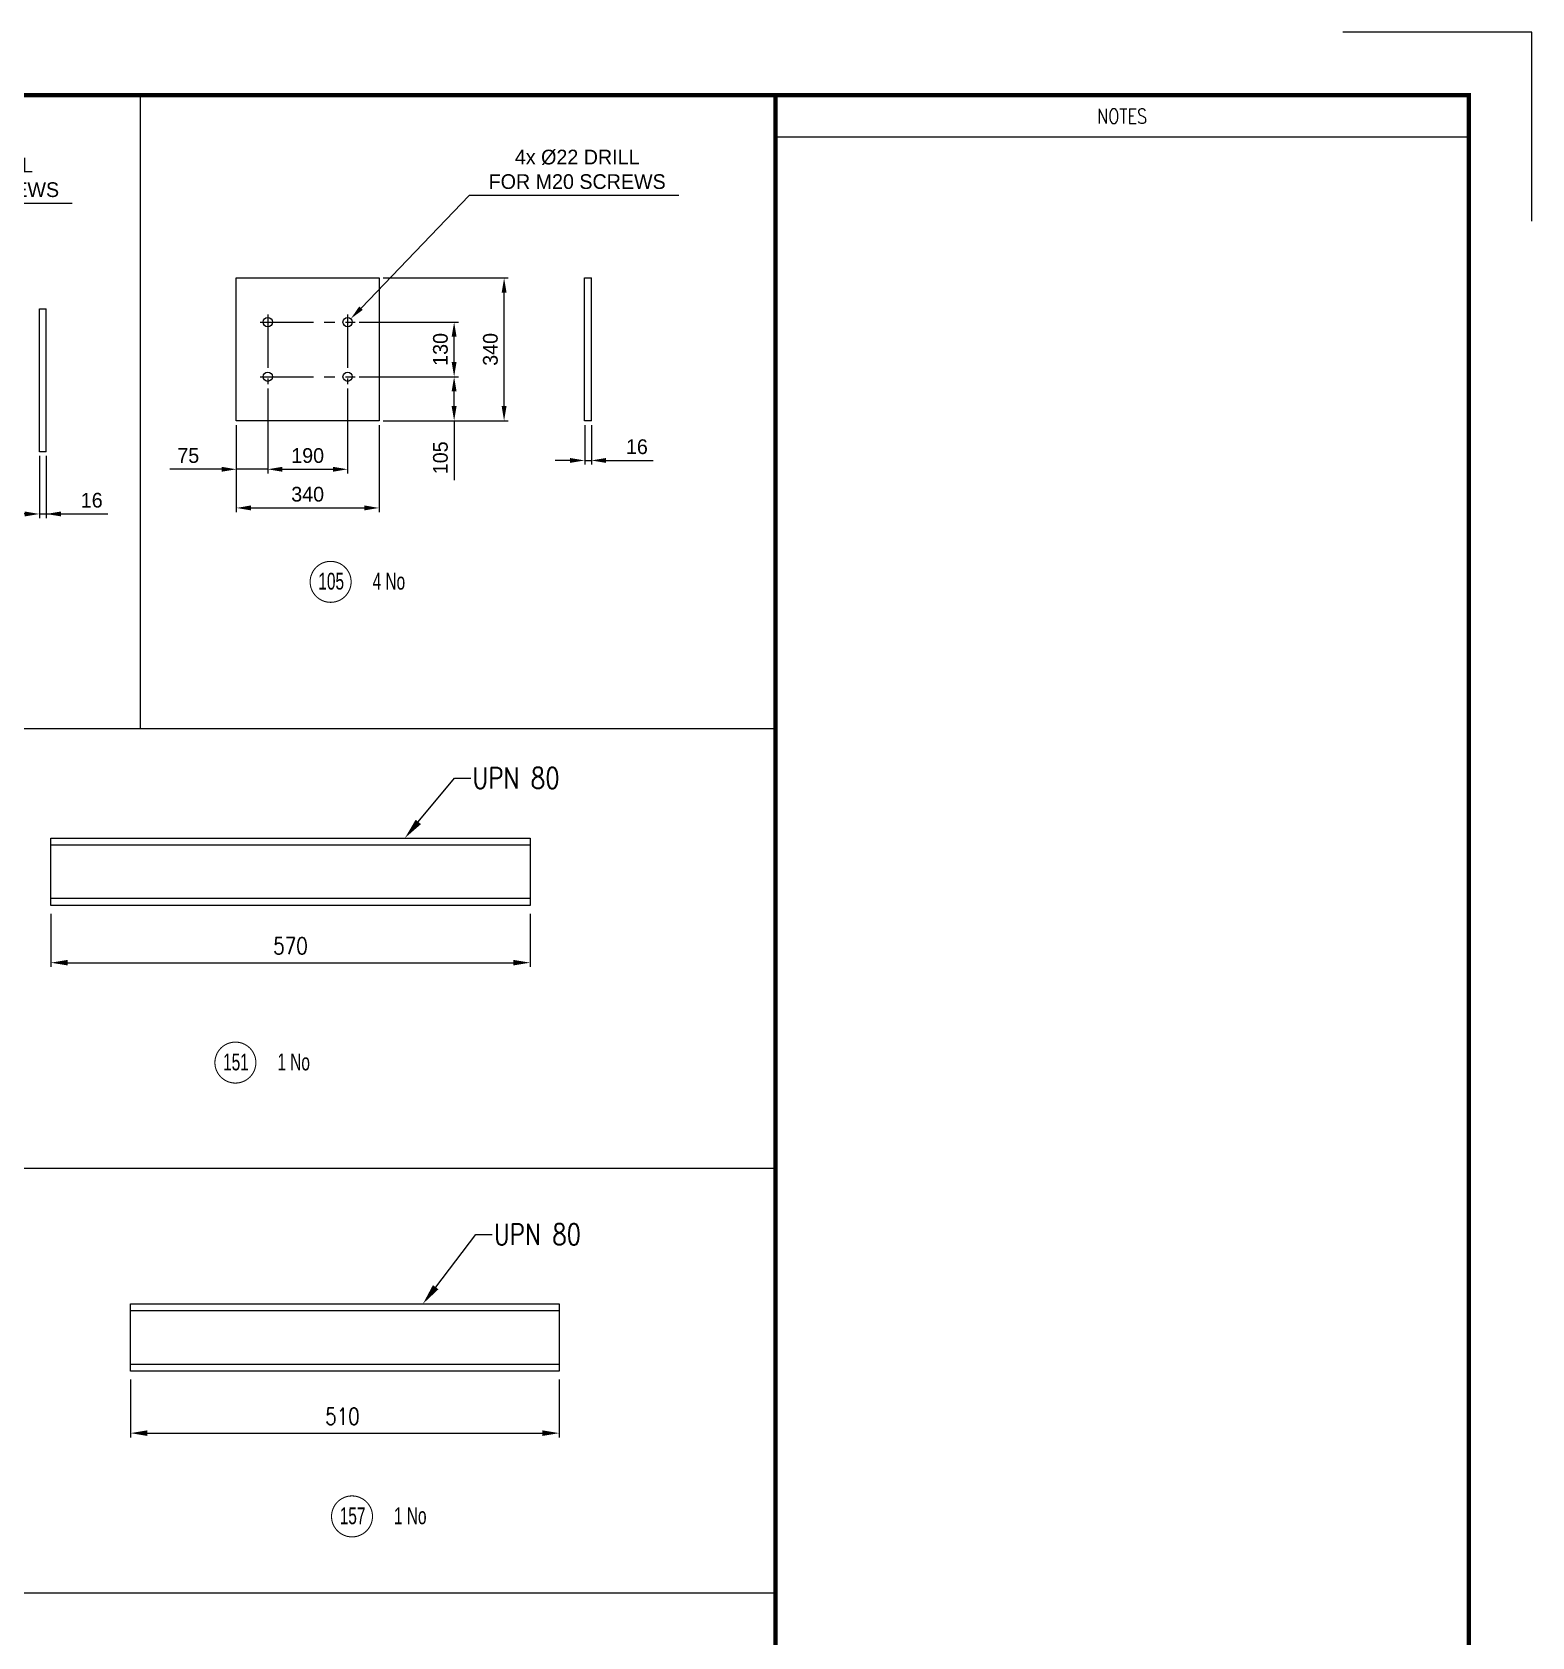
# Model space of a CAD drawing. Header units: millimetres. Extents: x 0 to 16187, y -20471 to 6290.
# Drawn here: x 13634.7 to 13991.6, y 1936.2 to 2318 of the extents above; entities that cross this region are included whole.
import ezdxf
from ezdxf import colors
from ezdxf.entities.mleader import LeaderData, LeaderLine
from ezdxf.enums import TextEntityAlignment as Align
from ezdxf.math import Vec2, Vec3

# ---------------------------------------------------------------- set-up
doc = ezdxf.new("R2010")
doc.units = ezdxf.units.MM
doc.header["$PDSIZE"] = -1
doc.linetypes.add('CENTERX2', pattern=[20.32, 12.7, -2.54, 2.54, -2.54])
doc.layers.add('BORDER1', color=3, linetype='Continuous')
doc.layers.add('BORDER2', color=7, linetype='Continuous')
doc.styles.add('ROMANC', font='ROMANC', dxfattribs={"height": 5})
doc.styles.add('ROMANS', font='ROMANS.shx', dxfattribs={"width": 0.8})
doc.styles.add('ROMANT', font='ROMANT', dxfattribs={"height": 4})
doc.styles.add('SLDTEXTSTYLE2', font='TXT', dxfattribs={"width": 0.686449})
doc.dimstyles.new('AM_ISO', dxfattribs={"dimtxt": 3.5, "dimasz": 3.5, "dimexe": 1, "dimexo": 1, "dimgap": 1.5, "dimtad": 1, "dimdsep": 46, "dimtxsty": 'Standard', "dimcen": 0, "dimclrd": 1, "dimclre": 1, "dimclrt": 1, "dimadec": 0, "dimazin": 2, "dimtp": 0.1, "dimtm": 0.1, "dimtfac": 0.71, "dimtdec": 3, "dimtmove": 0, "dimatfit": 3, "dimfxl": 1, "dimlwd": -1, "dimlwe": -1, "dimarcsym": 1})
doc.dimstyles.new('AM_ISO$3', dxfattribs={"dimtxt": 3.5, "dimasz": 3.5, "dimexe": 1, "dimexo": 1, "dimgap": 1.5, "dimtad": 1, "dimtoh": 1, "dimdsep": 46, "dimtxsty": 'Standard', "dimcen": 0, "dimclrd": 1, "dimclre": 1, "dimclrt": 1, "dimadec": 0, "dimazin": 2, "dimtp": 0.1, "dimtm": 0.1, "dimtfac": 0.71, "dimtdec": 3, "dimtofl": 0, "dimtmove": 0, "dimatfit": 0, "dimfxl": 1, "dimlwd": -1, "dimlwe": -1, "dimarcsym": 1})
doc.dimstyles.new('ISO-25', dxfattribs={"dimtxt": 2.5, "dimasz": 2.5, "dimexe": 1.25, "dimexo": 0.625, "dimtad": 1, "dimtxsty": 'Standard', "dimcen": 2.5, "dimadec": 0, "dimazin": 0, "dimtfac": 1, "dimtmove": 0, "dimatfit": 3, "dimfxl": 1, "dimarcsym": 0})

# ---------------------------------------------------------------- blocks, each defined once
blk = doc.blocks.new('*D1189')
at = {"color": 1, "linetype": 'ByBlock'}
for p, q in [((13712.61, 2248.99), (13736.17, 2248.99)), ((13735.17, 2239.49), (13735.17, 2245.49)), ((13712.61, 2235.99), (13736.17, 2235.99))]:
    blk.add_line(p, q, dxfattribs=at)
at = {"color": 1}
for points in [[(13735.75, 2245.49), (13734.58, 2245.49), (13735.17, 2248.99)], [(13734.58, 2239.49), (13735.75, 2239.49), (13735.17, 2235.99)]]:
    blk.add_solid(points, dxfattribs=at)
at = {"layer": 'Defpoints', "color": 0}
for p in [(13711.61, 2248.99), (13735.17, 2248.99), (13711.61, 2235.99)]:
    blk.add_point(p, dxfattribs=at)
at = {"color": 1, "insert": (13731.92, 2242.49), "char_height": 3.5, "attachment_point": 5, "rotation": 90}
blk.add_mtext('130', dxfattribs=at)
blk = doc.blocks.new('*D1190')
at = {"color": 1, "linetype": 'ByBlock'}
for p, q in [((13690.82, 2233.2), (13690.82, 2212.97)), ((13709.82, 2233.2), (13709.82, 2212.97)), ((13694.32, 2213.97), (13706.32, 2213.97))]:
    blk.add_line(p, q, dxfattribs=at)
at = {"color": 1}
for points in [[(13694.32, 2214.56), (13694.32, 2213.39), (13690.82, 2213.97)], [(13706.32, 2213.39), (13706.32, 2214.56), (13709.82, 2213.97)]]:
    blk.add_solid(points, dxfattribs=at)
at = {"layer": 'Defpoints', "color": 0}
for p in [(13690.82, 2234.2), (13709.82, 2234.2), (13709.82, 2213.97)]:
    blk.add_point(p, dxfattribs=at)
at = {"color": 1, "insert": (13700.32, 2217.22), "char_height": 3.5, "attachment_point": 5}
blk.add_mtext('190', dxfattribs=at)
blk = doc.blocks.new('*D1191')
at = {"color": 1, "linetype": 'ByBlock'}
for p, q in [((13718.32, 2259.49), (13748.06, 2259.49)), ((13747.06, 2228.99), (13747.06, 2255.99)), ((13718.32, 2225.49), (13748.06, 2225.49))]:
    blk.add_line(p, q, dxfattribs=at)
at = {"color": 1}
for points in [[(13747.64, 2255.99), (13746.48, 2255.99), (13747.06, 2259.49)], [(13746.48, 2228.99), (13747.64, 2228.99), (13747.06, 2225.49)]]:
    blk.add_solid(points, dxfattribs=at)
at = {"layer": 'Defpoints', "color": 0}
for p in [(13717.32, 2259.49), (13747.06, 2259.49), (13717.32, 2225.49)]:
    blk.add_point(p, dxfattribs=at)
at = {"color": 1, "insert": (13743.81, 2242.49), "char_height": 3.5, "attachment_point": 5, "rotation": 90}
blk.add_mtext('340', dxfattribs=at)
blk = doc.blocks.new('*D1192')
at = {"color": 1, "linetype": 'ByBlock'}
for p, q in [((13683.32, 2224.49), (13683.32, 2203.77)), ((13717.32, 2224.49), (13717.32, 2203.77)), ((13686.82, 2204.77), (13713.82, 2204.77))]:
    blk.add_line(p, q, dxfattribs=at)
at = {"color": 1}
for points in [[(13686.82, 2205.36), (13686.82, 2204.19), (13683.32, 2204.77)], [(13713.82, 2204.19), (13713.82, 2205.36), (13717.32, 2204.77)]]:
    blk.add_solid(points, dxfattribs=at)
at = {"layer": 'Defpoints', "color": 0}
for p in [(13683.32, 2225.49), (13717.32, 2225.49), (13717.32, 2204.77)]:
    blk.add_point(p, dxfattribs=at)
at = {"color": 1, "insert": (13700.32, 2208.02), "char_height": 3.5, "attachment_point": 5}
blk.add_mtext('340', dxfattribs=at)
blk = doc.blocks.new('*D1193')
at = {"color": 1, "linetype": 'ByBlock'}
for p, q in [((13712.61, 2235.99), (13736.17, 2235.99)), ((13735.17, 2228.99), (13735.17, 2232.49)), ((13718.32, 2225.49), (13736.17, 2225.49)), ((13735.17, 2225.49), (13735.17, 2211.41))]:
    blk.add_line(p, q, dxfattribs=at)
at = {"color": 1}
for points in [[(13735.75, 2232.49), (13734.58, 2232.49), (13735.17, 2235.99)], [(13734.58, 2228.99), (13735.75, 2228.99), (13735.17, 2225.49)]]:
    blk.add_solid(points, dxfattribs=at)
at = {"layer": 'Defpoints', "color": 0}
for p in [(13711.61, 2235.99), (13735.17, 2235.99), (13717.32, 2225.49)]:
    blk.add_point(p, dxfattribs=at)
at = {"color": 1, "insert": (13731.92, 2216.7), "char_height": 3.5, "attachment_point": 5, "rotation": 90}
blk.add_mtext('105', dxfattribs=at)
blk = doc.blocks.new('*D1194')
at = {"color": 1, "linetype": 'ByBlock'}
for p, q in [((13690.82, 2233.2), (13690.82, 2212.97)), ((13683.32, 2224.49), (13683.32, 2212.97)), ((13679.82, 2213.97), (13667.49, 2213.97)), ((13690.82, 2213.97), (13683.32, 2213.97)), ((13694.32, 2213.97), (13697.82, 2213.97))]:
    blk.add_line(p, q, dxfattribs=at)
at = {"color": 1}
for points in [[(13679.82, 2213.39), (13679.82, 2214.56), (13683.32, 2213.97)], [(13694.32, 2214.56), (13694.32, 2213.39), (13690.82, 2213.97)]]:
    blk.add_solid(points, dxfattribs=at)
at = {"layer": 'Defpoints', "color": 0}
for p in [(13690.82, 2234.2), (13683.32, 2225.49), (13683.32, 2213.97)]:
    blk.add_point(p, dxfattribs=at)
at = {"color": 1, "insert": (13671.91, 2217.22), "char_height": 3.5, "attachment_point": 5}
blk.add_mtext('75', dxfattribs=at)
blk = doc.blocks.new('*D1195')
at = {"color": 1, "linetype": 'ByBlock'}
for p, q in [((13738.74, 2279.14), (13713.01, 2252.31)), ((13788.66, 2279.14), (13738.74, 2279.14))]:
    blk.add_line(p, q, dxfattribs=at)
at = {"color": 1}
blk.add_solid([(13712.59, 2252.71), (13713.43, 2251.91), (13710.58, 2249.78)], dxfattribs=at)
at = {"layer": 'Defpoints', "color": 0}
for p in [(13710.58, 2249.78), (13709.06, 2248.2)]:
    blk.add_point(p, dxfattribs=at)
at = {"color": 1, "insert": (13764.45, 2285.31), "char_height": 3.5, "attachment_point": 5}
blk.add_mtext('4x %%c22 DRILL\\PFOR M20 SCREWS', dxfattribs=at)
blk = doc.blocks.new('*D1197')
at = {"color": 1, "linetype": 'ByBlock'}
for p, q in [((13766.23, 2224.49), (13766.23, 2215.07)), ((13767.83, 2224.49), (13767.83, 2215.07)), ((13762.73, 2216.07), (13759.23, 2216.07)), ((13766.23, 2216.07), (13767.83, 2216.07)), ((13771.33, 2216.07), (13782.5, 2216.07))]:
    blk.add_line(p, q, dxfattribs=at)
at = {"color": 1}
for points in [[(13762.73, 2215.49), (13762.73, 2216.66), (13766.23, 2216.07)], [(13771.33, 2216.66), (13771.33, 2215.49), (13767.83, 2216.07)]]:
    blk.add_solid(points, dxfattribs=at)
at = {"layer": 'Defpoints', "color": 0}
for p in [(13766.23, 2225.49), (13767.83, 2225.49), (13767.83, 2216.07)]:
    blk.add_point(p, dxfattribs=at)
at = {"color": 1, "insert": (13778.66, 2219.32), "char_height": 3.5, "attachment_point": 5}
blk.add_mtext('16', dxfattribs=at)
blk = doc.blocks.new('*D1208')
at = {"color": 1, "linetype": 'ByBlock'}
for p, q in [((13594.4, 2277.22), (13581.97, 2249.26)), ((13644.32, 2277.22), (13594.4, 2277.22))]:
    blk.add_line(p, q, dxfattribs=at)
at = {"color": 1}
blk.add_solid([(13581.44, 2249.5), (13582.5, 2249.02), (13580.55, 2246.06)], dxfattribs=at)
at = {"layer": 'Defpoints', "color": 0}
for p in [(13580.55, 2246.06), (13579.65, 2244.05)]:
    blk.add_point(p, dxfattribs=at)
at = {"color": 1, "insert": (13620.11, 2283.39), "char_height": 3.5, "attachment_point": 5}
blk.add_mtext('4x %%c22 DRILL\\PFOR M20 SCREWS', dxfattribs=at)
blk = doc.blocks.new('*D1254')
at = {"color": 0, "lineweight": -2}
for p, q in [((13658.16, 1997.41), (13658.16, 1983.65)), ((13760.16, 1997.41), (13760.16, 1983.65)), ((13662.16, 1984.65), (13756.16, 1984.65))]:
    blk.add_line(p, q, dxfattribs=at)
at = {"color": 0}
for points in [[(13662.16, 1985.32), (13662.16, 1983.99), (13658.16, 1984.65)], [(13756.16, 1983.99), (13756.16, 1985.32), (13760.16, 1984.65)]]:
    blk.add_solid(points, dxfattribs=at)
at = {"layer": 'Defpoints', "color": 0}
for p in [(13658.16, 1999.41), (13760.16, 1999.41), (13760.16, 1984.65)]:
    blk.add_point(p, dxfattribs=at)
at = {"color": 0, "insert": (13708.59, 1988.65), "char_height": 4, "attachment_point": 5, "style": 'ROMANS'}
blk.add_mtext('510', dxfattribs=at)
blk = doc.blocks.new('*D1316')
at = {"color": 1, "linetype": 'ByBlock'}
for p, q in [((13636.51, 2217.16), (13636.51, 2202.34)), ((13638.11, 2217.16), (13638.11, 2202.34)), ((13633.01, 2203.34), (13629.51, 2203.34)), ((13636.51, 2203.34), (13638.11, 2203.34)), ((13638.11, 2203.34), (13652.77, 2203.34)), ((13641.61, 2203.34), (13645.11, 2203.34))]:
    blk.add_line(p, q, dxfattribs=at)
at = {"color": 1}
for points in [[(13633.01, 2202.76), (13633.01, 2203.92), (13636.51, 2203.34)], [(13641.61, 2203.92), (13641.61, 2202.76), (13638.11, 2203.34)]]:
    blk.add_solid(points, dxfattribs=at)
at = {"layer": 'Defpoints', "color": 0}
for p in [(13636.51, 2218.16), (13638.11, 2218.16), (13638.11, 2203.34)]:
    blk.add_point(p, dxfattribs=at)
at = {"color": 1, "insert": (13648.94, 2206.59), "char_height": 3.5, "attachment_point": 5}
blk.add_mtext('16', dxfattribs=at)
blk = doc.blocks.new('*U609')
at = {"layer": 'BORDER1', "color": 154, "true_color": 0x1859a9, "const_width": 1}
blk.add_lwpolyline([(1.81, 811), (1144, 811), (1144, 0), (0, 0), (0, 811)], close=True, dxfattribs=at)
blk.add_lwpolyline([(979, 0), (979, 811)], dxfattribs=at)
at = {"layer": 'BORDER2'}
for points in [[(1159, 781), (1159, 826), (1114, 826)], [(1144, 801), (979, 801)]]:
    blk.add_lwpolyline(points, dxfattribs=at)
at = {"layer": 'BORDER2', "style": 'ROMANC', "width": 0.8}
blk.add_text('NOTES', height=3.5, dxfattribs=at).set_placement((1061.5, 806), align=Align.MIDDLE_CENTER)
at = {"layer": 'BORDER2', "flags": 8}
for tag, height, style, p in [('REV-A', 3.24, 'ROMANS', (986.93, 140.25)), ('RE-A', 8.06, 'ROMANT', (1084.63, 7.17))]:
    blk.add_attdef(tag, text='', height=height, dxfattribs=dict(at, style=style)).set_placement(p, align=Align.CENTER)
at = {"layer": 'BORDER2', "style": 'ROMANS', "width": 3.830216}
blk.add_attdef('DATE-A', text='', height=3.24, dxfattribs=at).set_placement((995.51, 140.25), (1008.51, 140.25), align=Align.FIT)
at = {"layer": 'BORDER2'}
for tag, height, style, p in [('DRN-A', 3.24, 'ROMANS', (1018.38, 140.25)), ('CHD-A', 3.24, 'ROMANS', (1032.35, 140.25)), ('APD-A', 3.24, 'ROMANS', (1046.64, 140.25)), ('CONS_CONT_VEND', 4.2, 'ROMANC', (1061.39, 72.83))]:
    blk.add_attdef(tag, text='', height=height, dxfattribs=dict(at, style=style)).set_placement(p, align=Align.CENTER)
at = {"layer": 'BORDER2', "style": 'ROMANS', "width": 0.8}
for tag, p, height in [('1:X', (997.23, 122.55), 3.5), ('LOC', (1042.74, 122.55), 3.5), ('PROJ_NO', (1118.64, 122.55), 3.5), ('CONS_DRG_NO', (1011, 63), 3)]:
    blk.add_attdef(tag, p, '', height=height, dxfattribs=at)
at = {"layer": 'BORDER2', "lineweight": 30, "width": 0.8, "flags": 104}
blk.add_attdef('COMMENTS-A', text='', height=2.2, dxfattribs=at).set_placement((1055.21, 142.07), align=Align.MIDDLE_LEFT)
at = {"layer": 'BORDER2', "style": 'ROMANS', "width": 0.8}
for tag, p in [('PROJECT_TITLE_1', (1061.07, 55.35)), ('PROJECT_TITLE_2', (1061.07, 49.3))]:
    blk.add_attdef(tag, text='', height=3.5, dxfattribs=at).set_placement(p, align=Align.MIDDLE)
at = {"layer": 'BORDER2', "style": 'ROMANT', "width": 0.8}
for tag, p in [('DRG_TITLE_1', (1061.07, 36.31)), ('DRG_TITLE_2', (1061.07, 28.31)), ('DRG_TITLE_3', (1061.07, 20.31))]:
    blk.add_attdef(tag, text='', height=5, dxfattribs=at).set_placement(p, align=Align.CENTER)
at = {"layer": 'BORDER2', "style": 'ROMANT'}
for tag, p in [('AR', (995, 7.17)), ('PA', (1011.74, 7.17)), ('DC', (1028.45, 7.17)), ('TS', (1120.84, 7.17))]:
    blk.add_attdef(tag, p, '', height=8.06, dxfattribs=at)
for tag, p in [('SRNO', (1074.7, 7.17)), ('SH', (1115.8, 7.18))]:
    blk.add_attdef(tag, text='', height=8.06, dxfattribs=at).set_placement(p, align=Align.RIGHT)
at = {"layer": 'BORDER2', "style": 'ROMANS', "flags": 2}
blk.add_attdef('TB_VERSION', text='', height=2, dxfattribs=at).set_placement((1, -1), align=Align.TOP_LEFT)
blk = doc.blocks.new('*D5087')
at = {"color": 0, "lineweight": -2}
for p, q in [((13639.23, 2108.23), (13639.23, 2095.58)), ((13753.23, 2108.23), (13753.23, 2095.58)), ((13643.23, 2096.58), (13749.23, 2096.58))]:
    blk.add_line(p, q, dxfattribs=at)
at = {"color": 0}
for points in [[(13643.23, 2097.25), (13643.23, 2095.92), (13639.23, 2096.58)], [(13749.23, 2095.92), (13749.23, 2097.25), (13753.23, 2096.58)]]:
    blk.add_solid(points, dxfattribs=at)
at = {"layer": 'Defpoints', "color": 0}
for p in [(13639.23, 2110.23), (13753.23, 2110.23), (13753.23, 2096.58)]:
    blk.add_point(p, dxfattribs=at)
at = {"color": 0, "insert": (13696.23, 2100.58), "char_height": 4, "attachment_point": 5, "style": 'ROMANS'}
blk.add_mtext('570', dxfattribs=at)

msp = doc.modelspace()

# ---------------------------------------------------------------- linework, layer by layer
for p, q in [((13660.46825, 2302.98256), (13660.46825, 2152.30927)), ((13493.11131, 2152.30927), (13811.62266, 2152.30927)), ((13639.23363, 2124.625), (13753.23363, 2124.625)), ((13753.23363, 2111.825), (13639.23363, 2111.825)), ((13493.11131, 2047.71496), (13811.62266, 2047.71496)), ((13658.15923, 2013.80622), (13760.15923, 2013.80622)), ((13760.15923, 2001.00622), (13658.15923, 2001.00622)), ((13493.11131, 1946.66623), (13811.62266, 1946.66623))]:
    msp.add_line(p, q)
at = {"color": 7, "linetype": 'Continuous', "lineweight": 25}
for p, q in [((13683.32282, 2259.48962), (13717.32282, 2259.48962)), ((13683.32282, 2225.48962), (13683.32282, 2259.48962)), ((13717.32282, 2259.48962), (13717.32282, 2225.48962)), ((13766.22837, 2259.48962), (13767.82837, 2259.48962)), ((13766.22837, 2225.48962), (13766.22837, 2259.48962)), ((13767.82837, 2225.48962), (13767.82837, 2259.48962)), ((13636.50505, 2252.1573), (13638.10505, 2252.1573)), ((13636.50505, 2218.1573), (13636.50505, 2252.1573)), ((13638.10505, 2218.1573), (13638.10505, 2252.1573)), ((13717.32282, 2225.48962), (13683.32282, 2225.48962)), ((13767.82837, 2225.48962), (13766.22837, 2225.48962)), ((13638.10505, 2218.1573), (13636.50505, 2218.1573))]:
    msp.add_line(p, q, dxfattribs=at)
at = {"color": 3, "linetype": 'CENTERX2', "lineweight": 25}
for p, q in [((13689.03378, 2248.98962), (13711.61187, 2248.98962)), ((13690.82282, 2250.77866), (13690.82282, 2234.20058)), ((13709.82282, 2250.77866), (13709.82282, 2234.20058)), ((13689.03378, 2235.98962), (13711.61187, 2235.98962))]:
    msp.add_line(p, q, dxfattribs=at)
at = {"color": 2, "const_width": 0.25}
msp.add_lwpolyline([(13710.65691, 2187.18808, 1), (13700.90691, 2187.18808, 1)], format="xyb", close=True, dxfattribs=at)
for points in [[(13639.23363, 2126.225), (13753.23363, 2126.225), (13753.23363, 2110.225), (13639.23363, 2110.225)], [(13658.15923, 2015.40622), (13760.15923, 2015.40622), (13760.15923, 1999.40622), (13658.15923, 1999.40622)]]:
    msp.add_lwpolyline(points, close=True)
at = {"color": 2}
for points in [[(13687.99802, 2072.81503, 0.25, 0.25, 1), (13678.24802, 2072.81503, 0.25, 0.25, 1)], [(13715.74695, 1964.84188, 0.25, 0.25, 1), (13705.99695, 1964.84188, 0.25, 0.25, 1)]]:
    msp.add_lwpolyline(points, format="xyseb", close=True, dxfattribs=at)
at = {"color": 7, "linetype": 'Continuous', "lineweight": 25}
for centre in [(13690.82282, 2248.98962), (13709.82282, 2248.98962), (13690.82282, 2235.98962), (13709.82282, 2235.98962)]:
    msp.add_circle(centre, 1.1, dxfattribs=at)

# ---------------------------------------------------------------- block references
at = {"layer": 'BORDER1'}
msp.add_blockref('*U609', (12832.62266, 1491.98256), dxfattribs=at)

# ---------------------------------------------------------------- texts
at = {"color": 2, "lineweight": 25, "style": 'SLDTEXTSTYLE2', "width": 0.686449}
for s, p in [('105', (13705.91509, 2187.34246)), ('4 No', (13719.64147, 2187.34246))]:
    msp.add_text(s, height=4, dxfattribs=at).set_placement(p, align=Align.MIDDLE_CENTER)
at = {"color": 2, "style": 'SLDTEXTSTYLE2', "width": 0.686449}
for s, p in [('151', (13683.2562, 2072.9694)), ('1 No', (13696.98259, 2072.9694)), ('157', (13711.00513, 1964.99625)), ('1 No', (13724.73151, 1964.99625))]:
    msp.add_text(s, height=4, dxfattribs=at).set_placement(p, align=Align.MIDDLE_CENTER)

# ---------------------------------------------------------------- dimensions: what is measured, and where the dimension line sits
for p1, p2, picture, middle in [((13579.65266, 2244.05215), (13580.54635, 2246.06245), '*D1208', (13620.10812, 2277.22493)), ((13709.06142, 2248.19573), (13710.58423, 2249.78351), '*D1195', (13764.45263, 2279.14487))]:
    dim = msp.add_diameter_dim_2p(p1=p1, p2=p2, text='4x <> DRILL\\PFOR M20 SCREWS', dimstyle='AM_ISO$3', override={"dimtxt": 3.5, "dimlfac": 10, "dimtxsty": 'Standard'})
    dim.commit()
    dim.dimension.update_dxf_attribs({"geometry": picture, "text_midpoint": middle, "dimtype": 163})
for base, p1, p2, picture, middle in [((13747.05834, 2259.48962), (13717.32282, 2225.48962), (13717.32282, 2259.48962), '*D1191', (13747.05834, 2242.48962)), ((13735.16596, 2248.98962), (13711.61187, 2235.98962), (13711.61187, 2248.98962), '*D1189', (13735.16596, 2242.48962)), ((13735.16596, 2235.98962), (13717.32282, 2225.48962), (13711.61187, 2235.98962), '*D1193', (13735.16596, 2216.69795))]:
    dim = msp.add_linear_dim(base=base, p1=p1, p2=p2, angle=90, dimstyle='AM_ISO', override={"dimtxt": 3.5, "dimdec": 0, "dimlfac": 10})
    dim.commit()
    dim.dimension.update_dxf_attribs({"geometry": picture, "text_midpoint": middle, "dimtype": 160})
for base, p1, p2, picture, middle in [((13683.32282, 2213.97275), (13690.82282, 2234.20058), (13683.32282, 2225.48962), '*D1194', (13671.90616, 2217.22275)), ((13709.82282, 2213.97275), (13690.82282, 2234.20058), (13709.82282, 2234.20058), '*D1190', (13700.32282, 2217.22275)), ((13767.82837, 2216.07394), (13766.22837, 2225.48962), (13767.82837, 2225.48962), '*D1197', (13778.66171, 2219.32394))]:
    dim = msp.add_linear_dim(base=base, p1=p1, p2=p2, dimstyle='AM_ISO', override={"dimtxt": 3.5, "dimdec": 0, "dimlfac": 10})
    dim.commit()
    dim.dimension.update_dxf_attribs({"geometry": picture, "text_midpoint": middle})
for base, p1, p2, picture, middle in [((13717.32282, 2204.77452), (13683.32282, 2225.48962), (13717.32282, 2225.48962), '*D1192', (13700.32282, 2204.77452)), ((13638.10505, 2203.33991), (13636.50505, 2218.1573), (13638.10505, 2218.1573), '*D1316', (13648.93839, 2203.33991))]:
    dim = msp.add_linear_dim(base=base, p1=p1, p2=p2, dimstyle='AM_ISO', override={"dimtxt": 3.5, "dimdec": 0, "dimlfac": 10})
    dim.commit()
    dim.dimension.update_dxf_attribs({"geometry": picture, "text_midpoint": middle, "dimtype": 160})
at = {"color": 1}
for base, p1, p2, picture, middle in [((13753.23363, 2096.58466), (13639.23363, 2110.225), (13753.23363, 2110.225), '*D5087', (13696.23363, 2096.58466)), ((13760.15923, 1984.65305), (13658.15923, 1999.40622), (13760.15923, 1999.40622), '*D1254', (13708.59008, 1984.65305))]:
    dim = msp.add_linear_dim(base=base, p1=p1, p2=p2, dimstyle='ISO-25', override={"dimtxt": 4, "dimasz": 4, "dimexe": 1, "dimexo": 2, "dimgap": 2, "dimlfac": 5, "dimtxsty": 'ROMANS', "dimtix": 1}, dxfattribs=at)
    dim.commit()
    dim.dimension.update_dxf_attribs({"geometry": picture, "text_midpoint": middle, "dimtype": 160})

# ---------------------------------------------------------------- leaders
ml = msp.add_multileader_mtext('Standard', dxfattribs=at)
ml.set_content('UPN 80', color=1, style='ROMANS')
ml.set_leader_properties()
ml.build(insert=Vec2(0, 0))
ml.multileader.update_dxf_attribs({"dogleg_length": 3.84358, "arrow_head_size": 5})
ctx = ml.context
ctx.base_point, ctx.char_height, ctx.arrow_head_size, ctx.landing_gap_size, ctx.plane_origin = Vec3(13739.11799, 2140.48887), 5, 5, 0.4, Vec3(65070.60692, -25344.01676)
notes = []
notes.append((ctx, [(0, (1, 1, 0), (13735.27442, 2140.48887), (1, 0), 3.84358, [(0, [(13723.4532, 2126.225)], 0, [])])]))
ctx.mtext.insert, ctx.mtext.width = Vec3(13739.51799, 2142.98887), 144.3262905
ml = msp.add_multileader_mtext('Standard', dxfattribs=at)
ml.set_content('UPN 80', color=1, style='ROMANS')
ml.set_leader_properties()
ml.build(insert=Vec2(0, 0))
ml.multileader.update_dxf_attribs({"dogleg_length": 3.84358, "arrow_head_size": 5})
ctx = ml.context
ctx.base_point, ctx.char_height, ctx.arrow_head_size, ctx.landing_gap_size, ctx.plane_origin = Vec3(13744.21503, 2031.91883), 5, 5, 0.4, Vec3(65074.89293, -25454.83555)
notes.append((ctx, [(0, (1, 1, 0), (13740.37146, 2031.91883), (1, 0), 3.84358, [(0, [(13727.7392, 2015.40622)], 0, [])])]))
ctx.mtext.insert, ctx.mtext.width = Vec3(13744.61503, 2034.41883), 144.3262905
for ctx, leaders in notes:
    for number, flags, end, landing, length, lines in leaders:
        leader = LeaderData()
        leader.index, (leader.has_last_leader_line, leader.has_dogleg_vector, leader.attachment_direction) = number, flags
        leader.last_leader_point, leader.dogleg_vector, leader.dogleg_length = Vec3(end), Vec3(landing), length
        for number, points, colour, breaks in lines:
            line = LeaderLine()
            line.index, line.vertices, line.color, line.breaks = number, Vec3.list(points), colors.encode_raw_color(colour), breaks
            leader.lines.append(line)
        ctx.leaders.append(leader)

doc.saveas('drawing.dxf')
